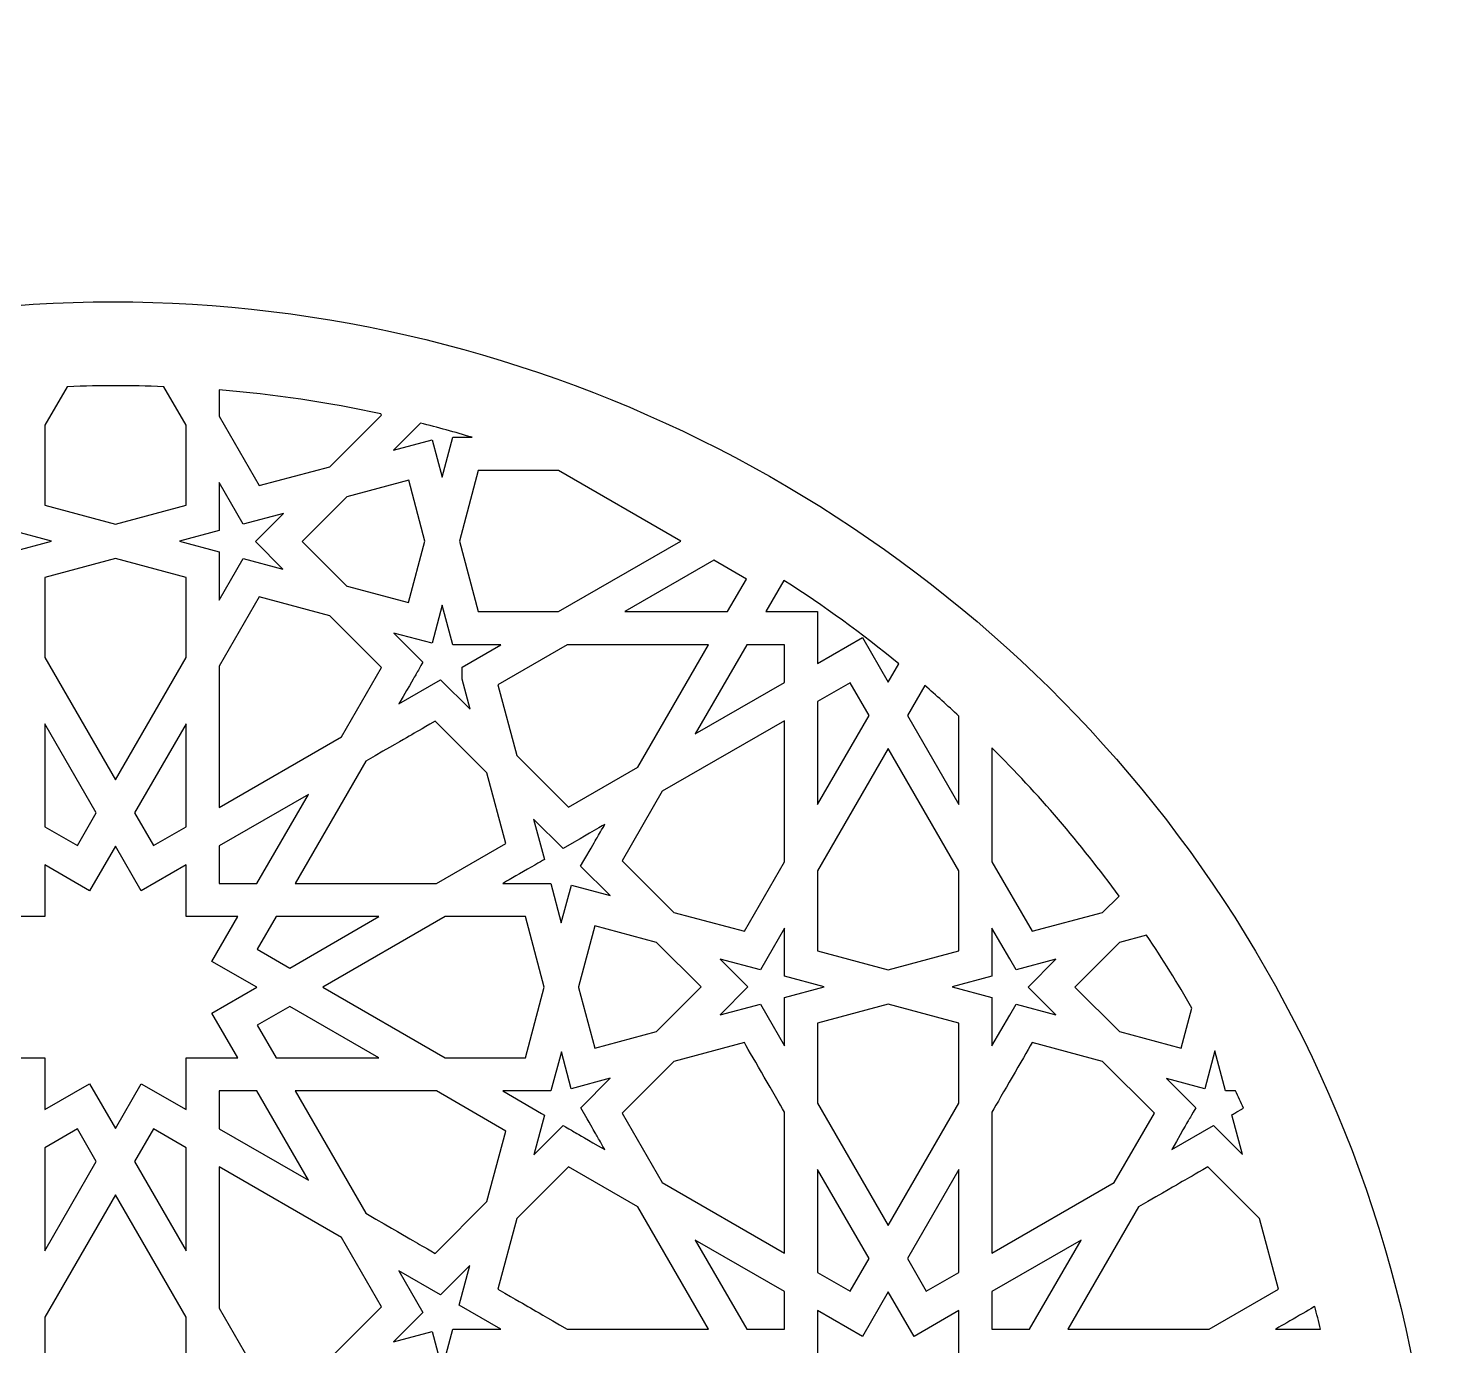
# Model space of a CAD drawing. Header units: millimetres. Extents: x -57 to 56, y -100 to 112.
# Drawn here: x -3.5 to 56, y 56.1 to 111.7 of the extents above; entities that cross this region are included whole.
import ezdxf

# ---------------------------------------------------------------- set-up
doc = ezdxf.new("R2010")
doc.units = ezdxf.units.MM
doc.header["$MEASUREMENT"] = 0
doc.layers.add('layer 1', color=7, linetype='Continuous')

msp = doc.modelspace()

# ---------------------------------------------------------------- linework, layer by layer
at = {"layer": 'layer 1', "color": 250}
for points, knots in [([(-24.372, 94.4411), (-38.1806, 87.6628), (-48.5742, 75.4542), (-53.0874, 60.935), (-53.0874, 60.935), (-56.6521, 49.4658), (-55.5912, 52.1945), (-55.5912, -99.8361), (-55.5912, -99.8361), (-52.4793, -99.8361), (52.9544, -99.8361), (55.9213, -99.8361), (55.9213, -99.8361), (55.9213, -98.4327), (55.9213, -97.8601), (55.9213, -96.466), (55.9213, -96.466), (55.9213, 55.9079), (56.001, 45.5757), (55.7428, 48.8312), (55.7428, 48.8312), (52.6358, 88.0279), (10.7823, 111.699), (-24.372, 94.4411)], [0, 0, 0, 0, 0.1428571, 0.1428571, 0.1428571, 0.1428571, 0.2857143, 0.2857143, 0.2857143, 0.2857143, 0.4285714, 0.4285714, 0.4285714, 0.4285714, 0.5714286, 0.5714286, 0.5714286, 0.5714286, 0.7142857, 0.7142857, 0.7142857, 0.7142857, 1, 1, 1, 1]), ([(2.1685, 96.5856), (2.1685, 96.5856), (3.1055, 94.9629), (3.1055, 94.9629), (3.1055, 94.9629), (3.1055, 94.9629), (3.1055, 91.5882), (3.1055, 91.5882), (3.1055, 91.5882), (3.1055, 91.5882), (0.1277, 90.7898), (0.1277, 90.7898), (0.1277, 90.7898), (0.1277, 90.7898), (-2.8497, 91.5882), (-2.8497, 91.5882), (-2.8497, 91.5882), (-2.8497, 91.5882), (-2.8497, 94.9629), (-2.8497, 94.9629), (-2.8497, 94.9629), (-2.8497, 94.9629), (-1.9145, 96.5828), (-1.9145, 96.5828), (-1.9145, 96.5828), (-0.3884, 96.6421), (0.7161, 96.6403), (2.1685, 96.5856)], [0, 0, 0, 0, 0.125, 0.125, 0.125, 0.125, 0.25, 0.25, 0.25, 0.25, 0.375, 0.375, 0.375, 0.375, 0.5, 0.5, 0.5, 0.5, 0.625, 0.625, 0.625, 0.625, 0.75, 0.75, 0.75, 0.75, 1, 1, 1, 1]), ([(11.3203, 95.4377), (11.3203, 95.4377), (11.3471, 95.3911), (11.3471, 95.3911), (11.3471, 95.3911), (11.3471, 95.3911), (9.1683, 93.212), (9.1683, 93.212), (9.1683, 93.212), (9.1683, 93.212), (6.1909, 92.4137), (6.1909, 92.4137), (6.1909, 92.4137), (6.1909, 92.4137), (4.5028, 95.3379), (4.5028, 95.3379), (4.5028, 95.3379), (4.5028, 95.3379), (4.5028, 96.4473), (4.5028, 96.4473), (4.5028, 96.4473), (6.8097, 96.259), (9.0858, 95.921), (11.3203, 95.4377)], [0, 0, 0, 0, 0.1428571, 0.1428571, 0.1428571, 0.1428571, 0.2857143, 0.2857143, 0.2857143, 0.2857143, 0.4285714, 0.4285714, 0.4285714, 0.4285714, 0.5714286, 0.5714286, 0.5714286, 0.5714286, 0.7142857, 0.7142857, 0.7142857, 0.7142857, 1, 1, 1, 1]), ([(15.1631, 94.452), (14.8989, 94.452), (14.6466, 94.452), (14.3535, 94.452), (14.3535, 94.452), (14.3535, 94.452), (13.9019, 92.7672), (13.9019, 92.7672), (13.9019, 92.7672), (13.9019, 92.7672), (13.4789, 94.349), (13.4789, 94.349), (13.4789, 94.349), (13.4789, 94.349), (11.8431, 93.9109), (11.8431, 93.9109), (11.8431, 93.9109), (11.8431, 93.9109), (12.984, 95.0518), (12.984, 95.0518), (12.984, 95.0518), (13.7156, 94.8683), (14.4417, 94.6672), (15.1631, 94.452)], [0, 0, 0, 0, 0.1428571, 0.1428571, 0.1428571, 0.1428571, 0.2857143, 0.2857143, 0.2857143, 0.2857143, 0.4285714, 0.4285714, 0.4285714, 0.4285714, 0.5714286, 0.5714286, 0.5714286, 0.5714286, 0.7142857, 0.7142857, 0.7142857, 0.7142857, 1, 1, 1, 1]), ([(18.8002, 93.0547), (18.8002, 93.0547), (23.9571, 90.0776), (23.9571, 90.0776), (23.9571, 90.0776), (23.9571, 90.0776), (23.9568, 90.0772), (23.9568, 90.0772), (23.9568, 90.0772), (23.9568, 90.0772), (23.9568, 90.0772), (23.9568, 90.0772), (23.9568, 90.0772), (23.9568, 90.0772), (18.8009, 87.1008), (18.8009, 87.1008), (18.8009, 87.1008), (18.8009, 87.1008), (15.4245, 87.1008), (15.4245, 87.1008), (15.4245, 87.1008), (15.4245, 87.1008), (14.6272, 90.0769), (14.6272, 90.0769), (14.6272, 90.0769), (14.6272, 90.0769), (15.4256, 93.0547), (15.4256, 93.0547), (15.4256, 93.0547), (15.4256, 93.0547), (18.8002, 93.0547), (18.8002, 93.0547)], [0, 0, 0, 0, 0.1111111, 0.1111111, 0.1111111, 0.1111111, 0.2222222, 0.2222222, 0.2222222, 0.2222222, 0.3333333, 0.3333333, 0.3333333, 0.3333333, 0.4444444, 0.4444444, 0.4444444, 0.4444444, 0.5555556, 0.5555556, 0.5555556, 0.5555556, 0.6666667, 0.6666667, 0.6666667, 0.6666667, 0.7777778, 0.7777778, 0.7777778, 0.7777778, 1, 1, 1, 1]), ([(-2.5714, 90.0666), (-2.5714, 90.0666), (-4.2471, 89.6179), (-4.2471, 89.6179), (-4.2471, 89.6179), (-4.2471, 88.961), (-4.2471, 88.4753), (-4.2471, 87.5905), (-4.2471, 87.5905), (-4.2471, 87.5905), (-4.9929, 88.882), (-4.9929, 88.882), (-4.9929, 88.882), (-4.9929, 88.882), (-4.9932, 88.882), (-4.9932, 88.882), (-4.9932, 88.882), (-4.9932, 88.882), (-5.261, 89.3459), (-5.261, 89.3459), (-5.261, 89.3459), (-5.261, 89.3459), (-6.936, 88.8975), (-6.936, 88.8975), (-6.936, 88.8975), (-6.936, 88.8975), (-5.7676, 90.0659), (-5.7676, 90.0659), (-5.7676, 90.0659), (-5.7676, 90.0659), (-6.9374, 91.2358), (-6.9374, 91.2358), (-6.9374, 91.2358), (-6.9374, 91.2358), (-5.261, 90.7863), (-5.261, 90.7863), (-5.261, 90.7863), (-5.261, 90.7863), (-4.9929, 91.2506), (-4.9929, 91.2506), (-4.9929, 91.2506), (-4.9929, 91.2506), (-4.9929, 91.2506), (-4.9929, 91.2506), (-4.9929, 91.2506), (-4.9929, 91.2506), (-4.2471, 92.5424), (-4.2471, 92.5424), (-4.2471, 92.5424), (-4.2471, 91.6429), (-4.2471, 91.1899), (-4.2471, 90.5161), (-4.2471, 90.5161), (-4.2471, 90.5161), (-2.5714, 90.0666), (-2.5714, 90.0666)], [0, 0, 0, 0, 0.0666667, 0.0666667, 0.0666667, 0.0666667, 0.1333333, 0.1333333, 0.1333333, 0.1333333, 0.2, 0.2, 0.2, 0.2, 0.2666667, 0.2666667, 0.2666667, 0.2666667, 0.3333333, 0.3333333, 0.3333333, 0.3333333, 0.4, 0.4, 0.4, 0.4, 0.4666667, 0.4666667, 0.4666667, 0.4666667, 0.5333333, 0.5333333, 0.5333333, 0.5333333, 0.6, 0.6, 0.6, 0.6, 0.6666667, 0.6666667, 0.6666667, 0.6666667, 0.7333333, 0.7333333, 0.7333333, 0.7333333, 0.8, 0.8, 0.8, 0.8, 0.8666667, 0.8666667, 0.8666667, 0.8666667, 1, 1, 1, 1]), ([(4.5028, 92.5424), (4.5028, 92.5424), (5.2486, 91.2506), (5.2486, 91.2506), (5.2486, 91.2506), (5.2486, 91.2506), (5.2486, 91.2506), (5.2486, 91.2506), (5.2486, 91.2506), (5.2486, 91.2506), (5.5167, 90.7863), (5.5167, 90.7863), (5.5167, 90.7863), (5.5167, 90.7863), (7.2129, 91.241), (7.2129, 91.241), (7.2129, 91.241), (7.2129, 91.241), (6.029, 90.0571), (6.029, 90.0571), (6.029, 90.0571), (6.029, 90.0571), (7.1875, 88.8986), (7.1875, 88.8986), (7.1875, 88.8986), (7.1875, 88.8986), (5.5167, 89.3459), (5.5167, 89.3459), (5.5167, 89.3459), (5.5167, 89.3459), (5.2486, 88.882), (5.2486, 88.882), (5.2486, 88.882), (5.2486, 88.882), (5.2486, 88.882), (5.2486, 88.882), (5.2486, 88.882), (5.2486, 88.882), (4.5028, 87.5905), (4.5028, 87.5905), (4.5028, 87.5905), (4.5028, 88.4908), (4.5028, 88.9441), (4.5028, 89.6179), (4.5028, 89.6179), (4.5028, 89.6179), (2.8272, 90.0666), (2.8272, 90.0666), (2.8272, 90.0666), (2.8272, 90.0666), (4.5028, 90.5161), (4.5028, 90.5161), (4.5028, 90.5161), (4.5028, 91.1899), (4.5028, 91.6425), (4.5028, 92.5424)], [0, 0, 0, 0, 0.0666667, 0.0666667, 0.0666667, 0.0666667, 0.1333333, 0.1333333, 0.1333333, 0.1333333, 0.2, 0.2, 0.2, 0.2, 0.2666667, 0.2666667, 0.2666667, 0.2666667, 0.3333333, 0.3333333, 0.3333333, 0.3333333, 0.4, 0.4, 0.4, 0.4, 0.4666667, 0.4666667, 0.4666667, 0.4666667, 0.5333333, 0.5333333, 0.5333333, 0.5333333, 0.6, 0.6, 0.6, 0.6, 0.6666667, 0.6666667, 0.6666667, 0.6666667, 0.7333333, 0.7333333, 0.7333333, 0.7333333, 0.8, 0.8, 0.8, 0.8, 0.8666667, 0.8666667, 0.8666667, 0.8666667, 1, 1, 1, 1]), ([(12.4862, 87.4794), (12.4862, 87.4794), (9.8919, 88.1747), (9.8919, 88.1747), (9.8919, 88.1747), (9.8919, 88.1747), (9.8915, 88.1747), (9.8915, 88.1747), (9.8915, 88.1747), (9.8915, 88.1747), (9.8859, 88.1761), (9.8859, 88.1761), (9.8859, 88.1761), (9.8859, 88.1761), (8.0049, 90.0571), (8.0049, 90.0571), (8.0049, 90.0571), (8.0049, 90.0571), (9.8891, 91.941), (9.8891, 91.941), (9.8891, 91.941), (9.8891, 91.941), (12.4901, 92.6373), (12.4901, 92.6373), (12.4901, 92.6373), (12.4901, 92.6373), (13.178, 90.0652), (13.178, 90.0652), (13.178, 90.0652), (13.178, 90.0652), (12.4862, 87.4794), (12.4862, 87.4794)], [0, 0, 0, 0, 0.1111111, 0.1111111, 0.1111111, 0.1111111, 0.2222222, 0.2222222, 0.2222222, 0.2222222, 0.3333333, 0.3333333, 0.3333333, 0.3333333, 0.4444444, 0.4444444, 0.4444444, 0.4444444, 0.5555556, 0.5555556, 0.5555556, 0.5555556, 0.6666667, 0.6666667, 0.6666667, 0.6666667, 0.7777778, 0.7777778, 0.7777778, 0.7777778, 1, 1, 1, 1]), ([(3.1055, 88.5455), (3.1055, 88.5455), (3.1055, 85.1701), (3.1055, 85.1701), (3.1055, 85.1701), (3.1055, 85.1701), (0.128, 80.0135), (0.128, 80.0135), (0.128, 80.0135), (0.128, 80.0135), (0.1277, 80.0139), (0.1277, 80.0139), (0.1277, 80.0139), (0.1277, 80.0139), (0.1277, 80.0135), (0.1277, 80.0135), (0.1277, 80.0135), (0.1277, 80.0135), (-2.8497, 85.1701), (-2.8497, 85.1701), (-2.8497, 85.1701), (-2.8497, 85.1701), (-2.8497, 88.5455), (-2.8497, 88.5455), (-2.8497, 88.5455), (-2.8497, 88.5455), (0.1273, 89.3427), (0.1273, 89.3427), (0.1273, 89.3427), (0.1273, 89.3427), (0.128, 89.3427), (0.128, 89.3427), (0.128, 89.3427), (0.128, 89.3427), (3.1055, 88.5455), (3.1055, 88.5455)], [0, 0, 0, 0, 0.1, 0.1, 0.1, 0.1, 0.2, 0.2, 0.2, 0.2, 0.3, 0.3, 0.3, 0.3, 0.4, 0.4, 0.4, 0.4, 0.5, 0.5, 0.5, 0.5, 0.6, 0.6, 0.6, 0.6, 0.7, 0.7, 0.7, 0.7, 0.8, 0.8, 0.8, 0.8, 1, 1, 1, 1]), ([(21.596, 87.1008), (21.596, 87.1008), (25.3545, 89.2704), (25.3545, 89.2704), (25.3545, 89.2704), (25.3545, 89.2704), (26.731, 88.476), (26.731, 88.476), (26.731, 88.476), (26.731, 88.476), (25.9366, 87.1008), (25.9366, 87.1008), (25.9366, 87.1008), (25.3908, 87.1008), (22.1315, 87.1008), (21.596, 87.1008)], [0, 0, 0, 0, 0.2, 0.2, 0.2, 0.2, 0.4, 0.4, 0.4, 0.4, 0.6, 0.6, 0.6, 0.6, 1, 1, 1, 1]), ([(33.1569, 84.9027), (33.1569, 84.9027), (32.7071, 84.1234), (32.7071, 84.1234), (32.7071, 84.1234), (32.7071, 84.1234), (31.6177, 86.0101), (31.6177, 86.0101), (31.6177, 86.0101), (31.6177, 86.0101), (29.7293, 84.9207), (29.7293, 84.9207), (29.7293, 84.9207), (29.7293, 84.9207), (29.7293, 87.1008), (29.7293, 87.1008), (29.7293, 87.1008), (29.7293, 87.1008), (27.5505, 87.1008), (27.5505, 87.1008), (27.5505, 87.1008), (27.5505, 87.1008), (28.3115, 88.4188), (28.3115, 88.4188), (28.3115, 88.4188), (29.984, 87.3453), (31.6018, 86.173), (33.1569, 84.9027)], [0, 0, 0, 0, 0.125, 0.125, 0.125, 0.125, 0.25, 0.25, 0.25, 0.25, 0.375, 0.375, 0.375, 0.375, 0.5, 0.5, 0.5, 0.5, 0.625, 0.625, 0.625, 0.625, 0.75, 0.75, 0.75, 0.75, 1, 1, 1, 1]), ([(9.1683, 86.9216), (9.1683, 86.9216), (11.3471, 84.7429), (11.3471, 84.7429), (11.3471, 84.7429), (11.3471, 84.7429), (9.658, 81.8169), (9.658, 81.8169), (9.658, 81.8169), (9.658, 81.8169), (4.5028, 78.8402), (4.5028, 78.8402), (4.5028, 78.8402), (4.5028, 78.8402), (4.5028, 84.7954), (4.5028, 84.7954), (4.5028, 84.7954), (4.5028, 84.7954), (6.1909, 87.7193), (6.1909, 87.7193), (6.1909, 87.7193), (6.1909, 87.7193), (9.1683, 86.9216), (9.1683, 86.9216)], [0, 0, 0, 0, 0.1428571, 0.1428571, 0.1428571, 0.1428571, 0.2857143, 0.2857143, 0.2857143, 0.2857143, 0.4285714, 0.4285714, 0.4285714, 0.4285714, 0.5714286, 0.5714286, 0.5714286, 0.5714286, 0.7142857, 0.7142857, 0.7142857, 0.7142857, 1, 1, 1, 1]), ([(16.3802, 85.7035), (16.3802, 85.7035), (14.7387, 84.7563), (14.7387, 84.7563), (14.7387, 84.7563), (14.7387, 84.5679), (14.7387, 84.3425), (14.7387, 84.2592), (14.7387, 84.2592), (14.7387, 84.2592), (15.0809, 82.9839), (15.0809, 82.9839), (15.0809, 82.9839), (15.0809, 82.9839), (13.8356, 84.2292), (13.8356, 84.2292), (13.8356, 84.2292), (13.8356, 84.2292), (12.0787, 83.2146), (12.0787, 83.2146), (12.0787, 83.2146), (13.1283, 85.0329), (12.5815, 84.0853), (13.0933, 84.9729), (13.0933, 84.9729), (13.0933, 84.9729), (11.8674, 86.1988), (11.8674, 86.1988), (11.8674, 86.1988), (11.8674, 86.1988), (13.4747, 85.7681), (13.4747, 85.7681), (13.4747, 85.7681), (13.4747, 85.7681), (13.9044, 87.3742), (13.9044, 87.3742), (13.9044, 87.3742), (13.9044, 87.3742), (14.352, 85.7035), (14.352, 85.7035), (14.352, 85.7035), (15.0262, 85.7035), (15.4792, 85.7035), (16.3802, 85.7035)], [0, 0, 0, 0, 0.0833333, 0.0833333, 0.0833333, 0.0833333, 0.1666667, 0.1666667, 0.1666667, 0.1666667, 0.25, 0.25, 0.25, 0.25, 0.3333333, 0.3333333, 0.3333333, 0.3333333, 0.4166667, 0.4166667, 0.4166667, 0.4166667, 0.5, 0.5, 0.5, 0.5, 0.5833333, 0.5833333, 0.5833333, 0.5833333, 0.6666667, 0.6666667, 0.6666667, 0.6666667, 0.75, 0.75, 0.75, 0.75, 0.8333333, 0.8333333, 0.8333333, 0.8333333, 1, 1, 1, 1]), ([(25.1298, 85.7035), (25.1298, 85.7035), (22.1523, 80.5459), (22.1523, 80.5459), (22.1523, 80.5459), (22.1523, 80.5459), (19.2288, 78.8578), (19.2288, 78.8578), (19.2288, 78.8578), (19.2288, 78.8578), (17.0497, 81.038), (17.0497, 81.038), (17.0497, 81.038), (17.0497, 81.038), (16.2511, 84.0155), (16.2511, 84.0155), (16.2511, 84.0155), (16.2511, 84.0155), (19.1763, 85.7035), (19.1763, 85.7035), (19.1763, 85.7035), (19.5386, 85.7035), (23.4953, 85.7035), (25.1298, 85.7035)], [0, 0, 0, 0, 0.1428571, 0.1428571, 0.1428571, 0.1428571, 0.2857143, 0.2857143, 0.2857143, 0.2857143, 0.4285714, 0.4285714, 0.4285714, 0.4285714, 0.5714286, 0.5714286, 0.5714286, 0.5714286, 0.7142857, 0.7142857, 0.7142857, 0.7142857, 1, 1, 1, 1]), ([(28.3319, 84.1139), (28.3319, 84.1139), (24.5724, 81.9432), (24.5724, 81.9432), (24.5724, 81.9432), (24.5724, 81.9432), (26.7434, 85.7035), (26.7434, 85.7035), (26.7434, 85.7035), (26.7434, 85.7035), (28.3319, 85.7035), (28.3319, 85.7035), (28.3319, 85.7035), (28.3319, 85.7035), (28.3319, 84.1139), (28.3319, 84.1139)], [0, 0, 0, 0, 0.2, 0.2, 0.2, 0.2, 0.4, 0.4, 0.4, 0.4, 0.6, 0.6, 0.6, 0.6, 1, 1, 1, 1]), ([(29.7293, 78.9661), (29.7293, 78.9661), (29.7293, 83.3071), (29.7293, 83.3071), (29.7293, 83.3071), (29.7293, 83.3071), (31.1058, 84.1015), (31.1058, 84.1015), (31.1058, 84.1015), (31.1058, 84.1015), (31.9003, 82.7264), (31.9003, 82.7264), (31.9003, 82.7264), (31.9003, 82.7264), (29.7293, 78.9661), (29.7293, 78.9661)], [0, 0, 0, 0, 0.2, 0.2, 0.2, 0.2, 0.4, 0.4, 0.4, 0.4, 0.6, 0.6, 0.6, 0.6, 1, 1, 1, 1]), ([(35.6845, 82.6975), (35.6845, 82.6975), (35.6845, 78.9661), (35.6845, 78.9661), (35.6845, 78.9661), (35.6845, 78.9661), (33.5139, 82.7264), (33.5139, 82.7264), (33.5139, 82.7264), (33.5139, 82.7264), (34.2445, 83.9915), (34.2445, 83.9915), (34.2445, 83.9915), (34.732, 83.571), (35.2104, 83.1377), (35.6845, 82.6975)], [0, 0, 0, 0, 0.2, 0.2, 0.2, 0.2, 0.4, 0.4, 0.4, 0.4, 0.6, 0.6, 0.6, 0.6, 1, 1, 1, 1]), ([(-2.8497, 78.0338), (-2.8497, 78.8346), (-2.8497, 81.9789), (-2.8497, 82.3754), (-2.8497, 82.3754), (-2.8497, 82.3754), (-0.6791, 78.6155), (-0.6791, 78.6155), (-0.6791, 78.6155), (-0.6791, 78.6155), (-1.4732, 77.2393), (-1.4732, 77.2393), (-1.4732, 77.2393), (-1.4732, 77.2393), (-2.8497, 78.0338), (-2.8497, 78.0338)], [0, 0, 0, 0, 0.2, 0.2, 0.2, 0.2, 0.4, 0.4, 0.4, 0.4, 0.6, 0.6, 0.6, 0.6, 1, 1, 1, 1]), ([(0.9345, 78.6155), (0.9345, 78.6155), (3.1055, 82.3754), (3.1055, 82.3754), (3.1055, 82.3754), (3.1055, 81.9803), (3.1055, 78.8349), (3.1055, 78.0338), (3.1055, 78.0338), (3.1055, 78.0338), (1.729, 77.2393), (1.729, 77.2393), (1.729, 77.2393), (1.729, 77.2393), (0.9345, 78.6155), (0.9345, 78.6155)], [0, 0, 0, 0, 0.2, 0.2, 0.2, 0.2, 0.4, 0.4, 0.4, 0.4, 0.6, 0.6, 0.6, 0.6, 1, 1, 1, 1]), ([(16.5834, 77.3264), (16.5834, 77.3264), (13.6592, 75.638), (13.6592, 75.638), (13.6592, 75.638), (13.6592, 75.638), (7.7047, 75.638), (7.7047, 75.638), (7.7047, 75.638), (7.7047, 75.638), (10.6814, 80.7942), (10.6814, 80.7942), (10.6814, 80.7942), (12.9416, 82.0995), (12.3352, 81.7492), (13.6059, 82.4826), (13.6059, 82.4826), (13.6059, 82.4826), (15.785, 80.3035), (15.785, 80.3035), (15.785, 80.3035), (15.785, 80.3035), (16.5834, 77.3264), (16.5834, 77.3264)], [0, 0, 0, 0, 0.1428571, 0.1428571, 0.1428571, 0.1428571, 0.2857143, 0.2857143, 0.2857143, 0.2857143, 0.4285714, 0.4285714, 0.4285714, 0.4285714, 0.5714286, 0.5714286, 0.5714286, 0.5714286, 0.7142857, 0.7142857, 0.7142857, 0.7142857, 1, 1, 1, 1]), ([(23.6664, 74.4199), (23.6664, 74.4199), (21.4873, 76.599), (21.4873, 76.599), (21.4873, 76.599), (21.4873, 76.599), (23.1771, 79.5242), (23.1771, 79.5242), (23.1771, 79.5242), (23.1771, 79.5242), (28.3319, 82.5003), (28.3319, 82.5003), (28.3319, 82.5003), (28.3319, 82.5003), (28.3319, 76.5457), (28.3319, 76.5457), (28.3319, 76.5457), (28.3319, 76.5457), (26.6439, 73.6216), (26.6439, 73.6216), (26.6439, 73.6216), (26.6439, 73.6216), (23.6664, 74.4199), (23.6664, 74.4199)], [0, 0, 0, 0, 0.1428571, 0.1428571, 0.1428571, 0.1428571, 0.2857143, 0.2857143, 0.2857143, 0.2857143, 0.4285714, 0.4285714, 0.4285714, 0.4285714, 0.5714286, 0.5714286, 0.5714286, 0.5714286, 0.7142857, 0.7142857, 0.7142857, 0.7142857, 1, 1, 1, 1]), ([(32.7071, 81.3287), (32.7071, 81.3287), (35.6845, 76.1707), (35.6845, 76.1707), (35.6845, 76.1707), (35.6845, 76.1707), (35.6845, 72.7961), (35.6845, 72.7961), (35.6845, 72.7961), (35.6845, 72.7961), (32.7071, 71.9977), (32.7071, 71.9977), (32.7071, 71.9977), (32.7071, 71.9977), (29.7293, 72.7961), (29.7293, 72.7961), (29.7293, 72.7961), (29.7293, 72.7961), (29.7293, 76.1707), (29.7293, 76.1707), (29.7293, 76.1707), (29.7293, 76.1707), (32.7071, 81.3287), (32.7071, 81.3287)], [0, 0, 0, 0, 0.1428571, 0.1428571, 0.1428571, 0.1428571, 0.2857143, 0.2857143, 0.2857143, 0.2857143, 0.4285714, 0.4285714, 0.4285714, 0.4285714, 0.5714286, 0.5714286, 0.5714286, 0.5714286, 0.7142857, 0.7142857, 0.7142857, 0.7142857, 1, 1, 1, 1]), ([(42.4374, 75.1099), (42.4374, 75.1099), (41.7477, 74.4199), (41.7477, 74.4199), (41.7477, 74.4199), (41.7477, 74.4199), (38.7699, 73.6216), (38.7699, 73.6216), (38.7699, 73.6216), (38.7699, 73.6216), (37.0819, 76.5457), (37.0819, 76.5457), (37.0819, 76.5457), (37.0819, 76.5457), (37.0819, 81.3573), (37.0819, 81.3573), (37.0819, 81.3573), (39.0363, 79.4061), (40.8143, 77.3317), (42.4374, 75.1099)], [0, 0, 0, 0, 0.1666667, 0.1666667, 0.1666667, 0.1666667, 0.3333333, 0.3333333, 0.3333333, 0.3333333, 0.5, 0.5, 0.5, 0.5, 0.6666667, 0.6666667, 0.6666667, 0.6666667, 1, 1, 1, 1]), ([(6.0911, 75.638), (6.0911, 75.638), (4.5028, 75.638), (4.5028, 75.638), (4.5028, 75.638), (4.5028, 75.638), (4.5028, 77.2266), (4.5028, 77.2266), (4.5028, 77.2266), (4.5028, 77.2266), (8.2606, 79.3965), (8.2606, 79.3965), (8.2606, 79.3965), (8.2606, 79.3965), (6.0911, 75.638), (6.0911, 75.638)], [0, 0, 0, 0, 0.2, 0.2, 0.2, 0.2, 0.4, 0.4, 0.4, 0.4, 0.6, 0.6, 0.6, 0.6, 1, 1, 1, 1]), ([(17.7535, 78.3569), (17.7535, 78.3569), (18.9985, 77.1116), (18.9985, 77.1116), (18.9985, 77.1116), (18.9985, 77.1116), (19.4627, 77.3793), (19.4627, 77.3793), (19.4627, 77.3793), (19.4627, 77.3793), (19.4627, 77.3793), (19.4627, 77.3793), (19.4627, 77.3793), (19.655, 77.4905), (20.5701, 78.0182), (20.7546, 78.1248), (20.7546, 78.1248), (20.3341, 77.3963), (20.5521, 77.7738), (19.7407, 76.3693), (19.7407, 76.3693), (19.7407, 76.3693), (20.9836, 75.1265), (20.9836, 75.1265), (20.9836, 75.1265), (20.9836, 75.1265), (19.3477, 75.565), (19.3477, 75.565), (19.3477, 75.565), (19.3477, 75.565), (18.9248, 73.9835), (18.9248, 73.9835), (18.9248, 73.9835), (18.9248, 73.9835), (18.481, 75.638), (18.481, 75.638), (18.481, 75.638), (17.8043, 75.638), (17.3531, 75.638), (16.4543, 75.638), (16.4543, 75.638), (16.4543, 75.638), (18.2097, 76.6519), (18.2107, 76.6523), (18.2107, 76.6523), (18.2107, 76.6523), (17.7535, 78.3569), (17.7535, 78.3569)], [0, 0, 0, 0, 0.0769231, 0.0769231, 0.0769231, 0.0769231, 0.1538462, 0.1538462, 0.1538462, 0.1538462, 0.2307692, 0.2307692, 0.2307692, 0.2307692, 0.3076923, 0.3076923, 0.3076923, 0.3076923, 0.3846154, 0.3846154, 0.3846154, 0.3846154, 0.4615385, 0.4615385, 0.4615385, 0.4615385, 0.5384615, 0.5384615, 0.5384615, 0.5384615, 0.6153846, 0.6153846, 0.6153846, 0.6153846, 0.6923077, 0.6923077, 0.6923077, 0.6923077, 0.7692308, 0.7692308, 0.7692308, 0.7692308, 0.8461538, 0.8461538, 0.8461538, 0.8461538, 1, 1, 1, 1]), ([(-0.9617, 75.3304), (-0.9617, 75.3304), (0.1277, 77.2181), (0.1277, 77.2181), (0.1277, 77.2181), (0.1277, 77.2181), (1.2171, 75.3304), (1.2171, 75.3304), (1.2171, 75.3304), (1.2171, 75.3304), (3.1055, 76.4201), (3.1055, 76.4201), (3.1055, 76.4201), (3.1055, 76.4201), (3.1055, 74.2407), (3.1055, 74.2407), (3.1055, 74.2407), (3.1055, 74.2407), (5.2846, 74.2407), (5.2846, 74.2407), (5.2846, 74.2407), (5.2846, 74.2407), (4.1949, 72.3526), (4.1949, 72.3526), (4.1949, 72.3526), (4.1949, 72.3526), (6.0815, 71.2636), (6.0815, 71.2636), (6.0815, 71.2636), (6.0815, 71.2636), (4.1949, 70.1739), (4.1949, 70.1739), (4.1949, 70.1739), (4.1949, 70.1739), (5.2842, 68.2872), (5.2842, 68.2872), (5.2842, 68.2872), (5.2842, 68.2872), (3.1055, 68.2872), (3.1055, 68.2872), (3.1055, 68.2872), (3.1055, 68.2872), (3.1055, 66.1067), (3.1055, 66.1067), (3.1055, 66.1067), (3.1055, 66.1067), (1.2171, 67.1961), (1.2171, 67.1961), (1.2171, 67.1961), (1.2171, 67.1961), (0.1277, 65.3094), (0.1277, 65.3094), (0.1277, 65.3094), (0.1277, 65.3094), (-0.9617, 67.1961), (-0.9617, 67.1961), (-0.9617, 67.1961), (-0.9617, 67.1961), (-2.8497, 66.1067), (-2.8497, 66.1067), (-2.8497, 66.1067), (-2.8497, 66.1067), (-2.8497, 68.2872), (-2.8497, 68.2872), (-2.8497, 68.2872), (-2.8497, 68.2872), (-5.0289, 68.2872), (-5.0289, 68.2872), (-5.0289, 68.2872), (-5.0289, 68.2872), (-3.9391, 70.1739), (-3.9391, 70.1739), (-3.9391, 70.1739), (-3.9391, 70.1739), (-5.8272, 71.2636), (-5.8272, 71.2636), (-5.8272, 71.2636), (-5.8272, 71.2636), (-3.9391, 72.3526), (-3.9391, 72.3526), (-3.9391, 72.3526), (-3.9391, 72.3526), (-5.0292, 74.2407), (-5.0292, 74.2407), (-5.0292, 74.2407), (-5.0292, 74.2407), (-2.8497, 74.2407), (-2.8497, 74.2407), (-2.8497, 74.2407), (-2.8497, 74.2407), (-2.8497, 76.4201), (-2.8497, 76.4201), (-2.8497, 76.4201), (-2.8497, 76.4201), (-0.9617, 75.3304), (-0.9617, 75.3304)], [0, 0, 0, 0, 0.04, 0.04, 0.04, 0.04, 0.08, 0.08, 0.08, 0.08, 0.12, 0.12, 0.12, 0.12, 0.16, 0.16, 0.16, 0.16, 0.2, 0.2, 0.2, 0.2, 0.24, 0.24, 0.24, 0.24, 0.28, 0.28, 0.28, 0.28, 0.32, 0.32, 0.32, 0.32, 0.36, 0.36, 0.36, 0.36, 0.4, 0.4, 0.4, 0.4, 0.44, 0.44, 0.44, 0.44, 0.48, 0.48, 0.48, 0.48, 0.52, 0.52, 0.52, 0.52, 0.56, 0.56, 0.56, 0.56, 0.6, 0.6, 0.6, 0.6, 0.64, 0.64, 0.64, 0.64, 0.68, 0.68, 0.68, 0.68, 0.72, 0.72, 0.72, 0.72, 0.76, 0.76, 0.76, 0.76, 0.8, 0.8, 0.8, 0.8, 0.84, 0.84, 0.84, 0.84, 0.88, 0.88, 0.88, 0.88, 0.92, 0.92, 0.92, 0.92, 1, 1, 1, 1]), ([(7.4792, 72.07), (7.4792, 72.07), (6.1034, 72.8645), (6.1034, 72.8645), (6.1034, 72.8645), (6.1034, 72.8645), (6.8979, 74.2407), (6.8979, 74.2407), (6.8979, 74.2407), (6.8979, 74.2407), (11.2388, 74.2407), (11.2388, 74.2407), (11.2388, 74.2407), (11.2388, 74.2407), (7.4792, 72.07), (7.4792, 72.07)], [0, 0, 0, 0, 0.2, 0.2, 0.2, 0.2, 0.4, 0.4, 0.4, 0.4, 0.6, 0.6, 0.6, 0.6, 1, 1, 1, 1]), ([(17.4089, 74.2407), (17.4089, 74.2407), (18.2076, 71.2632), (18.2076, 71.2632), (18.2076, 71.2632), (18.2076, 71.2632), (17.4099, 68.2872), (17.4099, 68.2872), (17.4099, 68.2872), (17.4099, 68.2872), (14.0321, 68.2872), (14.0321, 68.2872), (14.0321, 68.2872), (14.0321, 68.2872), (8.8762, 71.2636), (8.8762, 71.2636), (8.8762, 71.2636), (8.8762, 71.2636), (14.0335, 74.2407), (14.0335, 74.2407), (14.0335, 74.2407), (14.0335, 74.2407), (17.4089, 74.2407), (17.4089, 74.2407)], [0, 0, 0, 0, 0.1428571, 0.1428571, 0.1428571, 0.1428571, 0.2857143, 0.2857143, 0.2857143, 0.2857143, 0.4285714, 0.4285714, 0.4285714, 0.4285714, 0.5714286, 0.5714286, 0.5714286, 0.5714286, 0.7142857, 0.7142857, 0.7142857, 0.7142857, 1, 1, 1, 1]), ([(22.9341, 69.3921), (22.9341, 69.3921), (20.3327, 68.6954), (20.3327, 68.6954), (20.3327, 68.6954), (20.3327, 68.6954), (19.6497, 71.247), (19.6497, 71.247), (19.6497, 71.247), (19.6497, 71.247), (19.6539, 71.2636), (19.6539, 71.2636), (19.6539, 71.2636), (19.6539, 71.2636), (19.6487, 71.2837), (19.6487, 71.2837), (19.6487, 71.2837), (19.6487, 71.2837), (20.3366, 73.8533), (20.3366, 73.8533), (20.3366, 73.8533), (20.3366, 73.8533), (22.9362, 73.157), (22.9362, 73.157), (22.9362, 73.157), (22.9362, 73.157), (24.8176, 71.2756), (24.8176, 71.2756), (24.8176, 71.2756), (24.8176, 71.2756), (22.9341, 69.3921), (22.9341, 69.3921)], [0, 0, 0, 0, 0.1111111, 0.1111111, 0.1111111, 0.1111111, 0.2222222, 0.2222222, 0.2222222, 0.2222222, 0.3333333, 0.3333333, 0.3333333, 0.3333333, 0.4444444, 0.4444444, 0.4444444, 0.4444444, 0.5555556, 0.5555556, 0.5555556, 0.5555556, 0.6666667, 0.6666667, 0.6666667, 0.6666667, 0.7777778, 0.7777778, 0.7777778, 0.7777778, 1, 1, 1, 1]), ([(30.0073, 71.2745), (30.0073, 71.2745), (28.3319, 70.8261), (28.3319, 70.8261), (28.3319, 70.8261), (28.3319, 70.1689), (28.3319, 69.6835), (28.3319, 68.7987), (28.3319, 68.7987), (28.3319, 68.7987), (27.5862, 70.0903), (27.5862, 70.0903), (27.5862, 70.0903), (27.5862, 70.0903), (27.5862, 70.0899), (27.5862, 70.0899), (27.5862, 70.0899), (27.5862, 70.0899), (27.318, 70.5542), (27.318, 70.5542), (27.318, 70.5542), (27.318, 70.5542), (25.6166, 70.0987), (25.6166, 70.0987), (25.6166, 70.0987), (25.6166, 70.0987), (26.7935, 71.2756), (26.7935, 71.2756), (26.7935, 71.2756), (26.7935, 71.2756), (25.6194, 72.4496), (25.6194, 72.4496), (25.6194, 72.4496), (25.6194, 72.4496), (27.318, 71.9942), (27.318, 71.9942), (27.318, 71.9942), (27.318, 71.9942), (27.5862, 72.4585), (27.5862, 72.4585), (27.5862, 72.4585), (27.5862, 72.4585), (27.5862, 72.4585), (27.5862, 72.4585), (27.5862, 72.4585), (27.5862, 72.4585), (28.3319, 73.7503), (28.3319, 73.7503), (28.3319, 73.7503), (28.3319, 72.8504), (28.3319, 72.3978), (28.3319, 71.724), (28.3319, 71.724), (28.3319, 71.724), (30.0073, 71.2745), (30.0073, 71.2745)], [0, 0, 0, 0, 0.0666667, 0.0666667, 0.0666667, 0.0666667, 0.1333333, 0.1333333, 0.1333333, 0.1333333, 0.2, 0.2, 0.2, 0.2, 0.2666667, 0.2666667, 0.2666667, 0.2666667, 0.3333333, 0.3333333, 0.3333333, 0.3333333, 0.4, 0.4, 0.4, 0.4, 0.4666667, 0.4666667, 0.4666667, 0.4666667, 0.5333333, 0.5333333, 0.5333333, 0.5333333, 0.6, 0.6, 0.6, 0.6, 0.6666667, 0.6666667, 0.6666667, 0.6666667, 0.7333333, 0.7333333, 0.7333333, 0.7333333, 0.8, 0.8, 0.8, 0.8, 0.8666667, 0.8666667, 0.8666667, 0.8666667, 1, 1, 1, 1]), ([(37.0819, 73.7503), (37.0819, 73.7503), (37.8276, 72.4585), (37.8276, 72.4585), (37.8276, 72.4585), (37.8276, 72.4585), (37.8276, 72.4585), (37.8276, 72.4585), (37.8276, 72.4585), (37.8276, 72.4585), (38.0958, 71.9942), (38.0958, 71.9942), (38.0958, 71.9942), (38.0958, 71.9942), (39.7764, 72.4447), (39.7764, 72.4447), (39.7764, 72.4447), (39.7764, 72.4447), (38.6045, 71.2731), (38.6045, 71.2731), (38.6045, 71.2731), (38.6045, 71.2731), (39.7718, 70.1058), (39.7718, 70.1058), (39.7718, 70.1058), (39.7718, 70.1058), (38.0958, 70.5542), (38.0958, 70.5542), (38.0958, 70.5542), (38.0958, 70.5542), (37.828, 70.0899), (37.828, 70.0899), (37.828, 70.0899), (37.828, 70.0899), (37.8276, 70.0903), (37.8276, 70.0903), (37.8276, 70.0903), (37.8276, 70.0903), (37.0819, 68.7987), (37.0819, 68.7987), (37.0819, 68.7987), (37.0819, 69.6987), (37.0819, 70.1516), (37.0819, 70.8261), (37.0819, 70.8261), (37.0819, 70.8261), (35.4065, 71.2745), (35.4065, 71.2745), (35.4065, 71.2745), (35.4065, 71.2745), (37.0819, 71.724), (37.0819, 71.724), (37.0819, 71.724), (37.0819, 72.3974), (37.0819, 72.8504), (37.0819, 73.7503)], [0, 0, 0, 0, 0.0666667, 0.0666667, 0.0666667, 0.0666667, 0.1333333, 0.1333333, 0.1333333, 0.1333333, 0.2, 0.2, 0.2, 0.2, 0.2666667, 0.2666667, 0.2666667, 0.2666667, 0.3333333, 0.3333333, 0.3333333, 0.3333333, 0.4, 0.4, 0.4, 0.4, 0.4666667, 0.4666667, 0.4666667, 0.4666667, 0.5333333, 0.5333333, 0.5333333, 0.5333333, 0.6, 0.6, 0.6, 0.6, 0.6666667, 0.6666667, 0.6666667, 0.6666667, 0.7333333, 0.7333333, 0.7333333, 0.7333333, 0.8, 0.8, 0.8, 0.8, 0.8666667, 0.8666667, 0.8666667, 0.8666667, 1, 1, 1, 1]), ([(45.5133, 70.3831), (45.5133, 70.3831), (45.0617, 68.6954), (45.0617, 68.6954), (45.0617, 68.6954), (45.0617, 68.6954), (42.4614, 69.3918), (42.4614, 69.3918), (42.4614, 69.3918), (42.4614, 69.3918), (40.5804, 71.2731), (40.5804, 71.2731), (40.5804, 71.2731), (40.5804, 71.2731), (42.4639, 73.1566), (42.4639, 73.1566), (42.4639, 73.1566), (42.4639, 73.1566), (43.597, 73.46), (43.597, 73.46), (43.597, 73.46), (44.2732, 72.4549), (44.9114, 71.4283), (45.5133, 70.3831)], [0, 0, 0, 0, 0.1428571, 0.1428571, 0.1428571, 0.1428571, 0.2857143, 0.2857143, 0.2857143, 0.2857143, 0.4285714, 0.4285714, 0.4285714, 0.4285714, 0.5714286, 0.5714286, 0.5714286, 0.5714286, 0.7142857, 0.7142857, 0.7142857, 0.7142857, 1, 1, 1, 1]), ([(6.8979, 68.2872), (6.8979, 68.2872), (6.1038, 69.6623), (6.1038, 69.6623), (6.1038, 69.6623), (6.1038, 69.6623), (7.4792, 70.4568), (7.4792, 70.4568), (7.4792, 70.4568), (7.4792, 70.4568), (11.237, 68.2872), (11.237, 68.2872), (11.237, 68.2872), (11.237, 68.2872), (6.8979, 68.2872), (6.8979, 68.2872)], [0, 0, 0, 0, 0.2, 0.2, 0.2, 0.2, 0.4, 0.4, 0.4, 0.4, 0.6, 0.6, 0.6, 0.6, 1, 1, 1, 1]), ([(32.7071, 61.2214), (32.7071, 61.2214), (32.7071, 61.2218), (32.7071, 61.2218), (32.7071, 61.2218), (32.7071, 61.2218), (32.7071, 61.2214), (32.7071, 61.2214), (32.7071, 61.2214), (32.7071, 61.2214), (29.7293, 66.3783), (29.7293, 66.3783), (29.7293, 66.3783), (29.7293, 66.3783), (29.7293, 69.7537), (29.7293, 69.7537), (29.7293, 69.7537), (29.7293, 69.7537), (32.7067, 70.551), (32.7067, 70.551), (32.7067, 70.551), (32.7067, 70.551), (32.7071, 70.551), (32.7071, 70.551), (32.7071, 70.551), (32.7071, 70.551), (32.7074, 70.551), (32.7074, 70.551), (32.7074, 70.551), (32.7074, 70.551), (35.6845, 69.7537), (35.6845, 69.7537), (35.6845, 69.7537), (35.6845, 69.7537), (35.6845, 66.3783), (35.6845, 66.3783), (35.6845, 66.3783), (35.6845, 66.3783), (32.7071, 61.2214), (32.7071, 61.2214)], [0, 0, 0, 0, 0.0909091, 0.0909091, 0.0909091, 0.0909091, 0.1818182, 0.1818182, 0.1818182, 0.1818182, 0.2727273, 0.2727273, 0.2727273, 0.2727273, 0.3636364, 0.3636364, 0.3636364, 0.3636364, 0.4545455, 0.4545455, 0.4545455, 0.4545455, 0.5454545, 0.5454545, 0.5454545, 0.5454545, 0.6363636, 0.6363636, 0.6363636, 0.6363636, 0.7272727, 0.7272727, 0.7272727, 0.7272727, 0.8181818, 0.8181818, 0.8181818, 0.8181818, 1, 1, 1, 1]), ([(20.0092, 65.7155), (20.0092, 65.7155), (20.0088, 65.7151), (20.0088, 65.7151), (20.0088, 65.7151), (20.4953, 64.873), (20.3316, 65.156), (20.7546, 64.4232), (20.7546, 64.4232), (19.201, 65.3203), (19.5834, 65.0995), (18.9988, 65.4371), (18.9988, 65.4371), (18.9988, 65.4371), (17.7606, 64.1989), (17.7606, 64.1989), (17.7606, 64.1989), (17.7606, 64.1989), (18.2093, 65.8742), (18.2093, 65.8742), (18.2093, 65.8742), (18.2093, 65.8742), (18.0943, 65.9405), (18.0943, 65.9405), (18.0943, 65.9405), (18.0943, 65.9405), (18.0943, 65.9423), (18.0943, 65.9423), (18.0943, 65.9423), (18.0943, 65.9423), (16.4525, 66.8899), (16.4525, 66.8899), (16.4525, 66.8899), (17.3545, 66.8899), (17.8082, 66.8899), (18.4827, 66.8899), (18.4827, 66.8899), (18.4827, 66.8899), (18.9262, 68.5454), (18.9262, 68.5454), (18.9262, 68.5454), (18.9262, 68.5454), (19.3439, 66.9837), (19.3439, 66.9837), (19.3439, 66.9837), (19.3439, 66.9837), (20.9843, 67.4233), (20.9843, 67.4233), (20.9843, 67.4233), (20.9843, 67.4233), (19.7411, 66.1794), (19.7411, 66.1794), (19.7411, 66.1794), (19.7411, 66.1794), (20.0092, 65.7155), (20.0092, 65.7155)], [0, 0, 0, 0, 0.0666667, 0.0666667, 0.0666667, 0.0666667, 0.1333333, 0.1333333, 0.1333333, 0.1333333, 0.2, 0.2, 0.2, 0.2, 0.2666667, 0.2666667, 0.2666667, 0.2666667, 0.3333333, 0.3333333, 0.3333333, 0.3333333, 0.4, 0.4, 0.4, 0.4, 0.4666667, 0.4666667, 0.4666667, 0.4666667, 0.5333333, 0.5333333, 0.5333333, 0.5333333, 0.6, 0.6, 0.6, 0.6, 0.6666667, 0.6666667, 0.6666667, 0.6666667, 0.7333333, 0.7333333, 0.7333333, 0.7333333, 0.8, 0.8, 0.8, 0.8, 0.8666667, 0.8666667, 0.8666667, 0.8666667, 1, 1, 1, 1]), ([(28.3319, 60.0484), (28.3319, 60.0484), (23.1757, 63.0255), (23.1757, 63.0255), (23.1757, 63.0255), (23.1757, 63.0255), (21.4873, 65.9497), (21.4873, 65.9497), (21.4873, 65.9497), (21.4873, 65.9497), (23.6664, 68.1299), (23.6664, 68.1299), (23.6664, 68.1299), (23.6664, 68.1299), (26.6439, 68.9271), (26.6439, 68.9271), (26.6439, 68.9271), (27.0147, 68.2851), (27.946, 66.6725), (28.3319, 66.0033), (28.3319, 66.0033), (28.3319, 66.0033), (28.3319, 60.0484), (28.3319, 60.0484)], [0, 0, 0, 0, 0.1428571, 0.1428571, 0.1428571, 0.1428571, 0.2857143, 0.2857143, 0.2857143, 0.2857143, 0.4285714, 0.4285714, 0.4285714, 0.4285714, 0.5714286, 0.5714286, 0.5714286, 0.5714286, 0.7142857, 0.7142857, 0.7142857, 0.7142857, 1, 1, 1, 1]), ([(42.237, 63.0248), (42.237, 63.0248), (37.0819, 60.0481), (37.0819, 60.0481), (37.0819, 60.0481), (37.0819, 60.0481), (37.0819, 66.0033), (37.0819, 66.0033), (37.0819, 66.0033), (37.4685, 66.6729), (38.3999, 68.2858), (38.7703, 68.9271), (38.7703, 68.9271), (38.7703, 68.9271), (41.7477, 68.1299), (41.7477, 68.1299), (41.7477, 68.1299), (41.7477, 68.1299), (43.9265, 65.9511), (43.9265, 65.9511), (43.9265, 65.9511), (43.9265, 65.9511), (42.237, 63.0248), (42.237, 63.0248)], [0, 0, 0, 0, 0.1428571, 0.1428571, 0.1428571, 0.1428571, 0.2857143, 0.2857143, 0.2857143, 0.2857143, 0.4285714, 0.4285714, 0.4285714, 0.4285714, 0.5714286, 0.5714286, 0.5714286, 0.5714286, 0.7142857, 0.7142857, 0.7142857, 0.7142857, 1, 1, 1, 1]), ([(47.6878, 66.1702), (47.2874, 65.9391), (47.3661, 65.9846), (47.1964, 65.8866), (47.1964, 65.8866), (47.1964, 65.8866), (47.6476, 64.2049), (47.6476, 64.2049), (47.6476, 64.2049), (47.6476, 64.2049), (46.415, 65.4371), (46.415, 65.4371), (46.415, 65.4371), (46.415, 65.4371), (44.6581, 64.4229), (44.6581, 64.4229), (44.6581, 64.4229), (45.8336, 66.4602), (45.0398, 65.084), (45.6727, 66.1808), (45.6727, 66.1808), (45.6727, 66.1808), (44.438, 67.4158), (44.438, 67.4158), (44.438, 67.4158), (44.438, 67.4158), (46.0502, 66.9837), (46.0502, 66.9837), (46.0502, 66.9837), (46.0502, 66.9837), (46.476, 68.5758), (46.476, 68.5758), (46.476, 68.5758), (46.476, 68.5758), (46.9247, 66.9008), (46.9247, 66.9008), (46.9247, 66.9008), (46.9247, 66.9008), (47.347, 66.9008), (47.347, 66.9008), (47.347, 66.9008), (47.4627, 66.6581), (47.5756, 66.4143), (47.6878, 66.1702)], [0, 0, 0, 0, 0.0833333, 0.0833333, 0.0833333, 0.0833333, 0.1666667, 0.1666667, 0.1666667, 0.1666667, 0.25, 0.25, 0.25, 0.25, 0.3333333, 0.3333333, 0.3333333, 0.3333333, 0.4166667, 0.4166667, 0.4166667, 0.4166667, 0.5, 0.5, 0.5, 0.5, 0.5833333, 0.5833333, 0.5833333, 0.5833333, 0.6666667, 0.6666667, 0.6666667, 0.6666667, 0.75, 0.75, 0.75, 0.75, 0.8333333, 0.8333333, 0.8333333, 0.8333333, 1, 1, 1, 1]), ([(8.2617, 63.1296), (8.2617, 63.1296), (4.5028, 65.2999), (4.5028, 65.2999), (4.5028, 65.2999), (4.5028, 65.2999), (4.5028, 66.8899), (4.5028, 66.8899), (4.5028, 66.8899), (4.5028, 66.8899), (6.0911, 66.8899), (6.0911, 66.8899), (6.0911, 66.8899), (6.0911, 66.8899), (8.2617, 63.1296), (8.2617, 63.1296)], [0, 0, 0, 0, 0.2, 0.2, 0.2, 0.2, 0.4, 0.4, 0.4, 0.4, 0.6, 0.6, 0.6, 0.6, 1, 1, 1, 1]), ([(13.6571, 66.8899), (13.6571, 66.8899), (16.582, 65.2004), (16.582, 65.2004), (16.582, 65.2004), (16.582, 65.2004), (15.785, 62.224), (15.785, 62.224), (15.785, 62.224), (15.785, 62.224), (13.6059, 60.0438), (13.6059, 60.0438), (13.6059, 60.0438), (12.5543, 60.651), (13.1092, 60.3307), (10.6825, 61.7319), (10.6825, 61.7319), (10.6825, 61.7319), (7.7047, 66.8899), (7.7047, 66.8899), (7.7047, 66.8899), (7.7047, 66.8899), (13.6571, 66.8899), (13.6571, 66.8899)], [0, 0, 0, 0, 0.1428571, 0.1428571, 0.1428571, 0.1428571, 0.2857143, 0.2857143, 0.2857143, 0.2857143, 0.4285714, 0.4285714, 0.4285714, 0.4285714, 0.5714286, 0.5714286, 0.5714286, 0.5714286, 0.7142857, 0.7142857, 0.7142857, 0.7142857, 1, 1, 1, 1]), ([(-2.8497, 60.1522), (-2.8497, 60.1522), (-2.8497, 64.4931), (-2.8497, 64.4931), (-2.8497, 64.4931), (-2.8497, 64.4931), (-1.4732, 65.2875), (-1.4732, 65.2875), (-1.4732, 65.2875), (-1.4732, 65.2875), (-0.6791, 63.9124), (-0.6791, 63.9124), (-0.6791, 63.9124), (-0.6791, 63.9124), (-2.8497, 60.1522), (-2.8497, 60.1522)], [0, 0, 0, 0, 0.2, 0.2, 0.2, 0.2, 0.4, 0.4, 0.4, 0.4, 0.6, 0.6, 0.6, 0.6, 1, 1, 1, 1]), ([(3.1055, 60.1522), (3.1055, 60.1522), (0.9345, 63.9124), (0.9345, 63.9124), (0.9345, 63.9124), (0.9345, 63.9124), (1.729, 65.2875), (1.729, 65.2875), (1.729, 65.2875), (1.729, 65.2875), (3.1055, 64.4931), (3.1055, 64.4931), (3.1055, 64.4931), (3.1055, 64.4931), (3.1055, 60.1522), (3.1055, 60.1522)], [0, 0, 0, 0, 0.2, 0.2, 0.2, 0.2, 0.4, 0.4, 0.4, 0.4, 0.6, 0.6, 0.6, 0.6, 1, 1, 1, 1]), ([(9.659, 60.7092), (9.659, 60.7092), (11.3471, 57.785), (11.3471, 57.785), (11.3471, 57.785), (11.3471, 57.785), (9.1683, 55.6059), (9.1683, 55.6059), (9.1683, 55.6059), (9.1683, 55.6059), (6.1909, 54.8076), (6.1909, 54.8076), (6.1909, 54.8076), (6.1909, 54.8076), (4.5028, 57.7317), (4.5028, 57.7317), (4.5028, 57.7317), (4.5028, 57.7317), (4.5028, 63.6866), (4.5028, 63.6866), (4.5028, 63.6866), (4.5028, 63.6866), (9.659, 60.7092), (9.659, 60.7092)], [0, 0, 0, 0, 0.1428571, 0.1428571, 0.1428571, 0.1428571, 0.2857143, 0.2857143, 0.2857143, 0.2857143, 0.4285714, 0.4285714, 0.4285714, 0.4285714, 0.5714286, 0.5714286, 0.5714286, 0.5714286, 0.7142857, 0.7142857, 0.7142857, 0.7142857, 1, 1, 1, 1]), ([(25.1298, 56.8463), (25.1298, 56.8463), (19.1749, 56.8463), (19.1749, 56.8463), (19.1749, 56.8463), (17.2688, 57.9466), (17.92, 57.5705), (16.2511, 58.5343), (16.2511, 58.5343), (16.2511, 58.5343), (17.0497, 61.5118), (17.0497, 61.5118), (17.0497, 61.5118), (17.0497, 61.5118), (19.2288, 63.6909), (19.2288, 63.6909), (19.2288, 63.6909), (19.2288, 63.6909), (22.1534, 62.0011), (22.1534, 62.0011), (22.1534, 62.0011), (22.1534, 62.0011), (25.1298, 56.8463), (25.1298, 56.8463)], [0, 0, 0, 0, 0.1428571, 0.1428571, 0.1428571, 0.1428571, 0.2857143, 0.2857143, 0.2857143, 0.2857143, 0.4285714, 0.4285714, 0.4285714, 0.4285714, 0.5714286, 0.5714286, 0.5714286, 0.5714286, 0.7142857, 0.7142857, 0.7142857, 0.7142857, 1, 1, 1, 1]), ([(31.9003, 59.8237), (31.9003, 59.8237), (31.1058, 58.4472), (31.1058, 58.4472), (31.1058, 58.4472), (31.1058, 58.4472), (29.7293, 59.2416), (29.7293, 59.2416), (29.7293, 59.2416), (29.7293, 59.7842), (29.7293, 63.0393), (29.7293, 63.5833), (29.7293, 63.5833), (29.7293, 63.5833), (31.9003, 59.8237), (31.9003, 59.8237)], [0, 0, 0, 0, 0.2, 0.2, 0.2, 0.2, 0.4, 0.4, 0.4, 0.4, 0.6, 0.6, 0.6, 0.6, 1, 1, 1, 1]), ([(35.6845, 63.5833), (35.6845, 63.119), (35.6845, 59.7944), (35.6845, 59.2416), (35.6845, 59.2416), (35.6845, 59.2416), (34.308, 58.4472), (34.308, 58.4472), (34.308, 58.4472), (34.308, 58.4472), (33.5139, 59.8237), (33.5139, 59.8237), (33.5139, 59.8237), (33.5139, 59.8237), (35.6845, 63.5833), (35.6845, 63.5833)], [0, 0, 0, 0, 0.2, 0.2, 0.2, 0.2, 0.4, 0.4, 0.4, 0.4, 0.6, 0.6, 0.6, 0.6, 1, 1, 1, 1]), ([(49.1624, 58.5343), (49.1624, 58.5343), (46.2386, 56.8463), (46.2386, 56.8463), (46.2386, 56.8463), (46.2386, 56.8463), (40.2837, 56.8463), (40.2837, 56.8463), (40.2837, 56.8463), (40.2837, 56.8463), (43.2604, 62.0021), (43.2604, 62.0021), (43.2604, 62.0021), (45.5443, 63.3208), (44.9199, 62.9603), (46.185, 63.6909), (46.185, 63.6909), (46.185, 63.6909), (48.3644, 61.5118), (48.3644, 61.5118), (48.3644, 61.5118), (48.3644, 61.5118), (49.1624, 58.5343), (49.1624, 58.5343)], [0, 0, 0, 0, 0.1428571, 0.1428571, 0.1428571, 0.1428571, 0.2857143, 0.2857143, 0.2857143, 0.2857143, 0.4285714, 0.4285714, 0.4285714, 0.4285714, 0.5714286, 0.5714286, 0.5714286, 0.5714286, 0.7142857, 0.7142857, 0.7142857, 0.7142857, 1, 1, 1, 1]), ([(0.1277, 62.5147), (0.1277, 62.5147), (3.1055, 57.3567), (3.1055, 57.3567), (3.1055, 57.3567), (3.1055, 57.3567), (3.1055, 53.9821), (3.1055, 53.9821), (3.1055, 53.9821), (3.1055, 53.9821), (0.1291, 53.1841), (0.1291, 53.1841), (0.1291, 53.1841), (0.1291, 53.1841), (0.1277, 53.1844), (0.1277, 53.1844), (0.1277, 53.1844), (0.1277, 53.1844), (0.1266, 53.1841), (0.1266, 53.1841), (0.1266, 53.1841), (0.1266, 53.1841), (-2.8497, 53.9821), (-2.8497, 53.9821), (-2.8497, 53.9821), (-2.8497, 53.9821), (-2.8497, 57.3567), (-2.8497, 57.3567), (-2.8497, 57.3567), (-2.8497, 57.3567), (0.1277, 62.5147), (0.1277, 62.5147)], [0, 0, 0, 0, 0.1111111, 0.1111111, 0.1111111, 0.1111111, 0.2222222, 0.2222222, 0.2222222, 0.2222222, 0.3333333, 0.3333333, 0.3333333, 0.3333333, 0.4444444, 0.4444444, 0.4444444, 0.4444444, 0.5555556, 0.5555556, 0.5555556, 0.5555556, 0.6666667, 0.6666667, 0.6666667, 0.6666667, 0.7777778, 0.7777778, 0.7777778, 0.7777778, 1, 1, 1, 1]), ([(24.5734, 60.6048), (24.5734, 60.6048), (28.3319, 58.4345), (28.3319, 58.4345), (28.3319, 58.4345), (28.3319, 58.4345), (28.3319, 56.8463), (28.3319, 56.8463), (28.3319, 56.8463), (28.3319, 56.8463), (26.7434, 56.8463), (26.7434, 56.8463), (26.7434, 56.8463), (26.7434, 56.8463), (24.5734, 60.6048), (24.5734, 60.6048)], [0, 0, 0, 0, 0.2, 0.2, 0.2, 0.2, 0.4, 0.4, 0.4, 0.4, 0.6, 0.6, 0.6, 0.6, 1, 1, 1, 1]), ([(38.6701, 56.8463), (38.6701, 56.8463), (37.0819, 56.8463), (37.0819, 56.8463), (37.0819, 56.8463), (37.0819, 56.8463), (37.0819, 58.4348), (37.0819, 58.4348), (37.0819, 58.4348), (37.0819, 58.4348), (40.8397, 60.6044), (40.8397, 60.6044), (40.8397, 60.6044), (40.8397, 60.6044), (38.6701, 56.8463), (38.6701, 56.8463)], [0, 0, 0, 0, 0.2, 0.2, 0.2, 0.2, 0.4, 0.4, 0.4, 0.4, 0.6, 0.6, 0.6, 0.6, 1, 1, 1, 1]), ([(12.8252, 58.0193), (12.8252, 58.0193), (12.8256, 58.0196), (12.8256, 58.0196), (12.8256, 58.0196), (12.8256, 58.0196), (12.0798, 59.3115), (12.0798, 59.3115), (12.0798, 59.3115), (12.0798, 59.3115), (13.8356, 58.2976), (13.8356, 58.2976), (13.8356, 58.2976), (13.8356, 58.2976), (15.0728, 59.5351), (15.0728, 59.5351), (15.0728, 59.5351), (15.0728, 59.5351), (14.6237, 57.8605), (14.6237, 57.8605), (14.6237, 57.8605), (14.6237, 57.8605), (15.0879, 57.5924), (15.0879, 57.5924), (15.0879, 57.5924), (15.0879, 57.5924), (15.0879, 57.5924), (15.0879, 57.5924), (15.0879, 57.5924), (15.0879, 57.5924), (16.3802, 56.8463), (16.3802, 56.8463), (16.3802, 56.8463), (15.4806, 56.8463), (15.0276, 56.8463), (14.3535, 56.8463), (14.3535, 56.8463), (14.3535, 56.8463), (13.903, 55.166), (13.903, 55.166), (13.903, 55.166), (13.903, 55.166), (13.4789, 56.7517), (13.4789, 56.7517), (13.4789, 56.7517), (13.4789, 56.7517), (11.8551, 56.3168), (11.8551, 56.3168), (11.8551, 56.3168), (11.8551, 56.3168), (13.0933, 57.555), (13.0933, 57.555), (13.0933, 57.555), (13.0933, 57.555), (12.8252, 58.0193), (12.8252, 58.0193)], [0, 0, 0, 0, 0.0666667, 0.0666667, 0.0666667, 0.0666667, 0.1333333, 0.1333333, 0.1333333, 0.1333333, 0.2, 0.2, 0.2, 0.2, 0.2666667, 0.2666667, 0.2666667, 0.2666667, 0.3333333, 0.3333333, 0.3333333, 0.3333333, 0.4, 0.4, 0.4, 0.4, 0.4666667, 0.4666667, 0.4666667, 0.4666667, 0.5333333, 0.5333333, 0.5333333, 0.5333333, 0.6, 0.6, 0.6, 0.6, 0.6666667, 0.6666667, 0.6666667, 0.6666667, 0.7333333, 0.7333333, 0.7333333, 0.7333333, 0.8, 0.8, 0.8, 0.8, 0.8666667, 0.8666667, 0.8666667, 0.8666667, 1, 1, 1, 1]), ([(31.6177, 56.5386), (31.6177, 56.5386), (32.7071, 58.426), (32.7071, 58.426), (32.7071, 58.426), (32.7071, 58.426), (33.7965, 56.5386), (33.7965, 56.5386), (33.7965, 56.5386), (33.7965, 56.5386), (35.6845, 57.628), (35.6845, 57.628), (35.6845, 57.628), (35.6845, 57.628), (35.6845, 55.4489), (35.6845, 55.4489), (35.6845, 55.4489), (35.6845, 55.4489), (37.864, 55.4489), (37.864, 55.4489), (37.864, 55.4489), (37.864, 55.4489), (36.7743, 53.5609), (36.7743, 53.5609), (36.7743, 53.5609), (36.7743, 53.5609), (38.6609, 52.4715), (38.6609, 52.4715), (38.6609, 52.4715), (38.6609, 52.4715), (36.7739, 51.3817), (36.7739, 51.3817), (36.7739, 51.3817), (36.7739, 51.3817), (37.8636, 49.4951), (37.8636, 49.4951), (37.8636, 49.4951), (37.8636, 49.4951), (35.6845, 49.4951), (35.6845, 49.4951), (35.6845, 49.4951), (35.6845, 49.4951), (35.6845, 47.3146), (35.6845, 47.3146), (35.6845, 47.3146), (35.6845, 47.3146), (33.7965, 48.4043), (33.7965, 48.4043), (33.7965, 48.4043), (33.7965, 48.4043), (32.7071, 46.5176), (32.7071, 46.5176), (32.7071, 46.5176), (32.7071, 46.5176), (31.6177, 48.4043), (31.6177, 48.4043), (31.6177, 48.4043), (31.6177, 48.4043), (29.7293, 47.3146), (29.7293, 47.3146), (29.7293, 47.3146), (29.7293, 47.3146), (29.7293, 49.4951), (29.7293, 49.4951), (29.7293, 49.4951), (29.7293, 49.4951), (27.5505, 49.4951), (27.5505, 49.4951), (27.5505, 49.4951), (27.5505, 49.4951), (28.6403, 51.3817), (28.6403, 51.3817), (28.6403, 51.3817), (28.6403, 51.3817), (26.7522, 52.4715), (26.7522, 52.4715), (26.7522, 52.4715), (26.7522, 52.4715), (28.6403, 53.5609), (28.6403, 53.5609), (28.6403, 53.5609), (28.6403, 53.5609), (27.5502, 55.4489), (27.5502, 55.4489), (27.5502, 55.4489), (27.5502, 55.4489), (29.7293, 55.4489), (29.7293, 55.4489), (29.7293, 55.4489), (29.7293, 55.4489), (29.7293, 57.628), (29.7293, 57.628), (29.7293, 57.628), (29.7293, 57.628), (31.6177, 56.5386), (31.6177, 56.5386)], [0, 0, 0, 0, 0.04, 0.04, 0.04, 0.04, 0.08, 0.08, 0.08, 0.08, 0.12, 0.12, 0.12, 0.12, 0.16, 0.16, 0.16, 0.16, 0.2, 0.2, 0.2, 0.2, 0.24, 0.24, 0.24, 0.24, 0.28, 0.28, 0.28, 0.28, 0.32, 0.32, 0.32, 0.32, 0.36, 0.36, 0.36, 0.36, 0.4, 0.4, 0.4, 0.4, 0.44, 0.44, 0.44, 0.44, 0.48, 0.48, 0.48, 0.48, 0.52, 0.52, 0.52, 0.52, 0.56, 0.56, 0.56, 0.56, 0.6, 0.6, 0.6, 0.6, 0.64, 0.64, 0.64, 0.64, 0.68, 0.68, 0.68, 0.68, 0.72, 0.72, 0.72, 0.72, 0.76, 0.76, 0.76, 0.76, 0.8, 0.8, 0.8, 0.8, 0.84, 0.84, 0.84, 0.84, 0.88, 0.88, 0.88, 0.88, 0.92, 0.92, 0.92, 0.92, 1, 1, 1, 1]), ([(50.9337, 56.8463), (50.3093, 56.8463), (49.8701, 56.8463), (49.0336, 56.8463), (49.0336, 56.8463), (49.2802, 56.9888), (50.5844, 57.742), (50.6896, 57.8027), (50.6896, 57.8027), (50.7735, 57.4844), (50.8557, 57.1662), (50.9337, 56.8463)], [0, 0, 0, 0, 0.25, 0.25, 0.25, 0.25, 0.5, 0.5, 0.5, 0.5, 1, 1, 1, 1])]:
    msp.add_open_spline(points, degree=3, knots=knots, dxfattribs=at)

doc.saveas('drawing.dxf')
